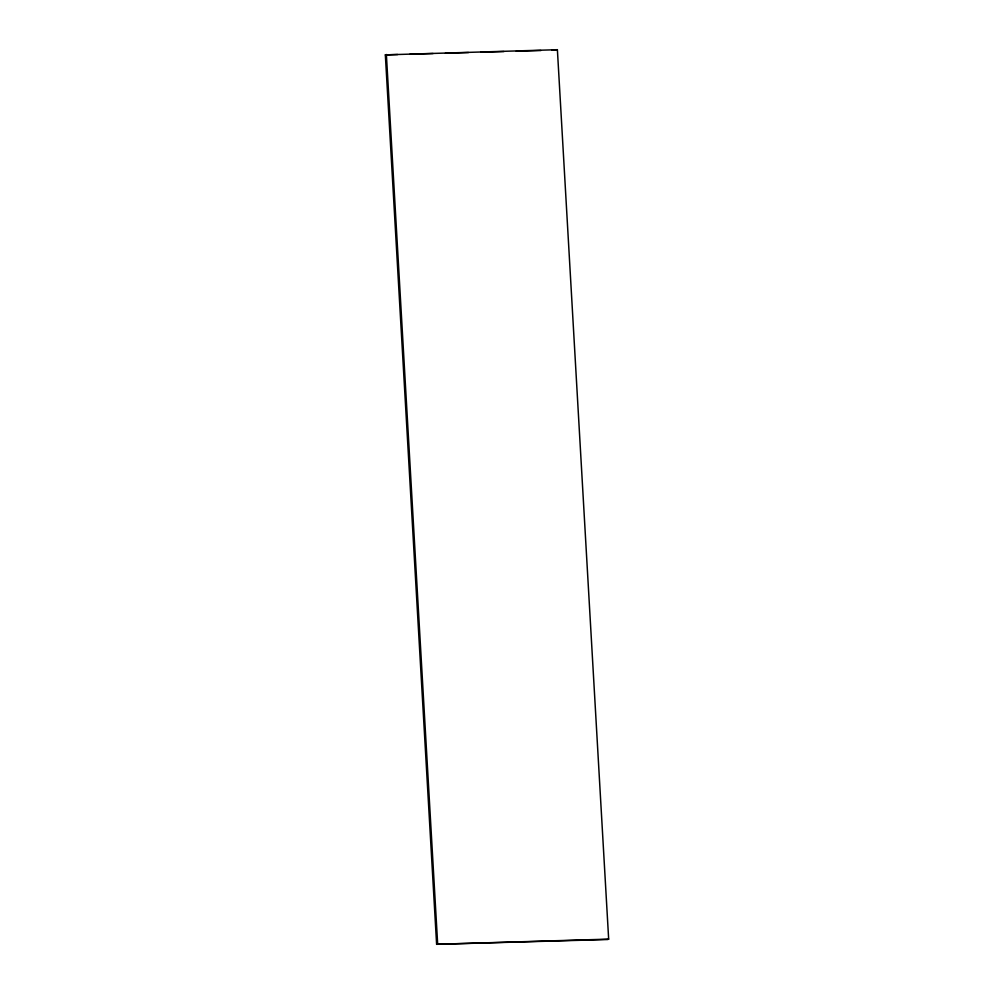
<?xml version="1.0" encoding="UTF-8"?>
<svg xmlns="http://www.w3.org/2000/svg" width="994" height="994" viewBox="0 0 994 994"><rect width="100%" height="100%" fill="white"/><g stroke="black" fill="none" stroke-linecap="round" stroke-linejoin="round"><path stroke-width="1.49" d="M385.337 54.869L557.385 49.7L608.663 939.131L607.632 939.516L436.614 944.3L385.337 54.869L397.662 54.521M557.385 49.7L551.72 50.222M436.614 944.3L608.663 939.131M409.988 54.173L433.098 53.527M445.424 53.191L468.522 52.545M480.847 52.197L503.958 51.551M516.284 51.203L540.935 50.52M386.368 54.484L437.658 943.915"/></g></svg>
